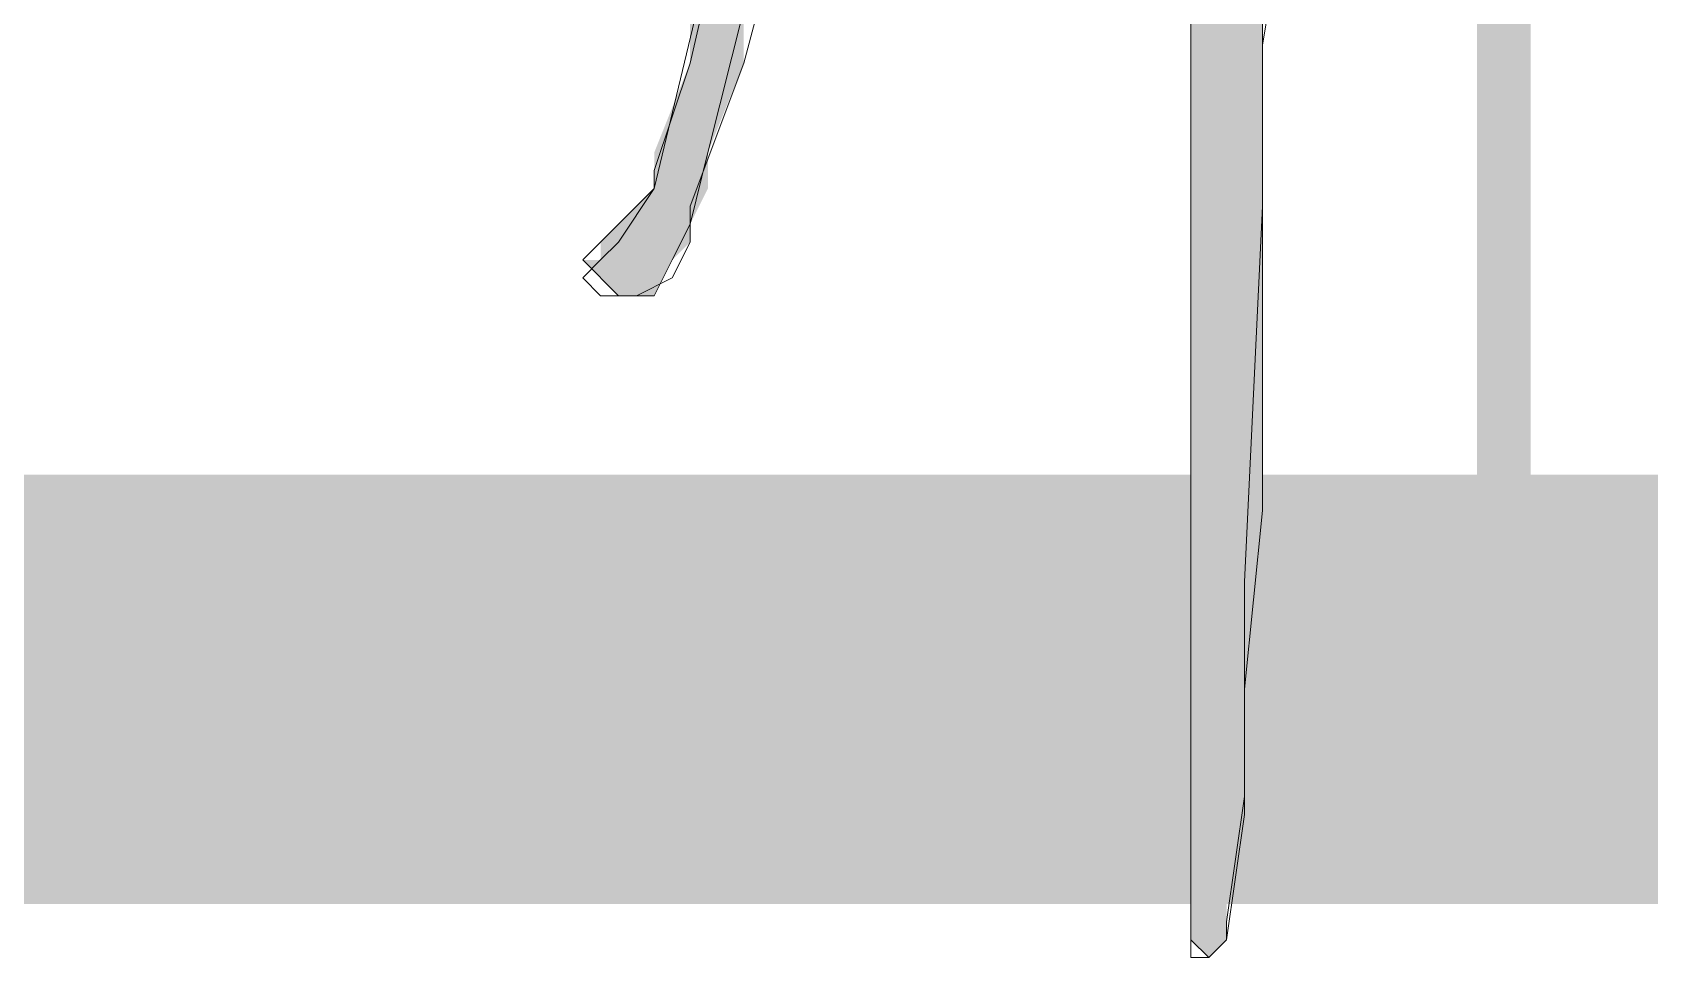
# Model space of a CAD drawing. Header units: inches. Extents: x 20 to 409, y 5 to 283.
# Drawn here: x 284.838 to 288.665, y 4.971 to 7.16 of the extents above; entities that cross this region are included whole.
import ezdxf

# ---------------------------------------------------------------- set-up
doc = ezdxf.new("R2010")
doc.units = ezdxf.units.IN
doc.header["$MEASUREMENT"] = 0
doc.layers.add('C00-00-00', color=7, linetype='Continuous')

msp = doc.modelspace()

# ---------------------------------------------------------------- hatches: boundary and pattern name
at = {"layer": 'C00-00-00'}
h = msp.add_hatch(color=0, dxfattribs=at)
h.dxf.hatch_style = 2
h.paths.add_polyline_path([(288.2568, 5.6056), (288.3838, 5.6056), (288.2568, 15.5963)])
h = msp.add_hatch(color=0, dxfattribs=at)
h.dxf.hatch_style = 2
h.paths.add_polyline_path([(288.3838, 5.6056), (288.2568, 15.5963), (288.3838, 15.5963)])
h = msp.add_hatch(color=0, dxfattribs=at)
h.dxf.hatch_style = 2
h.paths.add_polyline_path([(288.2568, 5.6056), (288.3838, 5.6056), (288.2568, 15.5963)])
h = msp.add_hatch(color=0, dxfattribs=at)
h.dxf.hatch_style = 2
h.paths.add_polyline_path([(288.3838, 5.6056), (288.2568, 15.5963), (288.3838, 15.5963)])
h = msp.add_hatch(color=0, dxfattribs=at)
h.dxf.hatch_style = 2
h.paths.add_polyline_path([(288.2568, 5.6056), (288.3838, 5.6056), (288.2568, 15.5963)])
h = msp.add_hatch(color=0, dxfattribs=at)
h.dxf.hatch_style = 2
h.paths.add_polyline_path([(288.3838, 5.6056), (288.2568, 15.5963), (288.3838, 15.5963)])
h = msp.add_hatch(color=0, dxfattribs=at)
h.dxf.hatch_style = 2
h.paths.add_polyline_path([(288.2568, 5.6056), (288.3838, 5.6056), (288.2568, 15.5963)])
h = msp.add_hatch(color=0, dxfattribs=at)
h.dxf.hatch_style = 2
h.paths.add_polyline_path([(288.3838, 5.6056), (288.2568, 15.5963), (288.3838, 15.5963)])
h = msp.add_hatch(color=0, dxfattribs=at)
h.dxf.hatch_style = 2
h.paths.add_polyline_path([(286.3941, 7.2143), (286.3941, 7.0873), (286.5211, 7.0873)])
h = msp.add_hatch(color=0, dxfattribs=at)
h.dxf.hatch_style = 2
h.paths.add_polyline_path([(286.3941, 7.2143), (286.5211, 7.2143), (286.5211, 7.0873)])
h = msp.add_hatch(color=0, dxfattribs=at)
h.dxf.hatch_style = 2
h.paths.add_polyline_path([(287.5794, 7.2143), (287.5794, 6.9179), (287.7488, 6.9179)])
h = msp.add_hatch(color=0, dxfattribs=at)
h.dxf.hatch_style = 2
h.paths.add_polyline_path([(287.5794, 7.2143), (287.7488, 7.2143), (287.7488, 6.9179)])
h = msp.add_hatch(color=0, dxfattribs=at)
h.dxf.hatch_style = 2
h.paths.add_polyline_path([(286.3941, 7.0873), (286.3094, 6.8756), (286.4364, 6.8756)])
h = msp.add_hatch(color=0, dxfattribs=at)
h.dxf.hatch_style = 2
h.paths.add_polyline_path([(286.3941, 7.0873), (286.5211, 7.0873), (286.4364, 6.8756)])
h = msp.add_hatch(color=0, dxfattribs=at)
h.dxf.hatch_style = 2
h.paths.add_polyline_path([(287.5794, 6.9179), (287.5794, 6.1983), (287.7488, 6.1983)])
h = msp.add_hatch(color=0, dxfattribs=at)
h.dxf.hatch_style = 2
h.paths.add_polyline_path([(287.5794, 6.9179), (287.7488, 6.9179), (287.7488, 6.1983)])
h = msp.add_hatch(color=0, dxfattribs=at)
h.dxf.hatch_style = 2
h.paths.add_polyline_path([(286.3094, 6.8756), (286.3094, 6.8333), (286.4364, 6.8333)])
h = msp.add_hatch(color=0, dxfattribs=at)
h.dxf.hatch_style = 2
h.paths.add_polyline_path([(286.3094, 6.8756), (286.4364, 6.8756), (286.4364, 6.8333)])
h = msp.add_hatch(color=0, dxfattribs=at)
h.dxf.hatch_style = 2
h.paths.add_polyline_path([(286.3094, 6.8333), (286.3094, 6.7909), (286.4364, 6.7909)])
h = msp.add_hatch(color=0, dxfattribs=at)
h.dxf.hatch_style = 2
h.paths.add_polyline_path([(286.3094, 6.8333), (286.4364, 6.8333), (286.4364, 6.7909)])
h = msp.add_hatch(color=0, dxfattribs=at)
h.dxf.hatch_style = 2
h.paths.add_polyline_path([(286.3094, 6.7909), (286.2248, 6.7063), (286.3941, 6.7063)])
h = msp.add_hatch(color=0, dxfattribs=at)
h.dxf.hatch_style = 2
h.paths.add_polyline_path([(286.3094, 6.7909), (286.4364, 6.7909), (286.3941, 6.7063)])
h = msp.add_hatch(color=0, dxfattribs=at)
h.dxf.hatch_style = 2
h.paths.add_polyline_path([(286.2248, 6.7063), (286.1824, 6.6639), (286.3941, 6.6639)])
h = msp.add_hatch(color=0, dxfattribs=at)
h.dxf.hatch_style = 2
h.paths.add_polyline_path([(286.2248, 6.7063), (286.3941, 6.7063), (286.3941, 6.6639)])
h = msp.add_hatch(color=0, dxfattribs=at)
h.dxf.hatch_style = 2
h.paths.add_polyline_path([(286.1824, 6.6639), (286.1824, 6.6216), (286.3518, 6.6216)])
h = msp.add_hatch(color=0, dxfattribs=at)
h.dxf.hatch_style = 2
h.paths.add_polyline_path([(286.1824, 6.6639), (286.3941, 6.6639), (286.3518, 6.6216)])
h = msp.add_hatch(color=0, dxfattribs=at)
h.dxf.hatch_style = 2
h.paths.add_polyline_path([(286.1401, 6.6216), (286.2248, 6.5369), (286.3094, 6.5369)])
h = msp.add_hatch(color=0, dxfattribs=at)
h.dxf.hatch_style = 2
h.paths.add_polyline_path([(286.1401, 6.6216), (286.3518, 6.6216), (286.3094, 6.5369)])
h = msp.add_hatch(color=0, dxfattribs=at)
h.dxf.hatch_style = 2
h.paths.add_polyline_path([(287.5794, 6.1983), (287.5794, 6.0289), (287.7488, 6.0289)])
h = msp.add_hatch(color=0, dxfattribs=at)
h.dxf.hatch_style = 2
h.paths.add_polyline_path([(287.5794, 6.1983), (287.7488, 6.1983), (287.7488, 6.0289)])
h = msp.add_hatch(color=0, dxfattribs=at)
h.dxf.hatch_style = 2
h.paths.add_polyline_path([(28.8381, 6.1136), (27.8221, 5.0976), (407.8061, 6.1136)])
h = msp.add_hatch(color=0, dxfattribs=at)
h.dxf.hatch_style = 2
h.paths.add_polyline_path([(27.8221, 5.0976), (407.8061, 6.1136), (408.8221, 5.0976)])
h = msp.add_hatch(color=0, dxfattribs=at)
h.dxf.hatch_style = 2
h.paths.add_polyline_path([(287.5794, 6.0289), (287.5794, 5.6056), (287.7064, 5.6056)])
h = msp.add_hatch(color=0, dxfattribs=at)
h.dxf.hatch_style = 2
h.paths.add_polyline_path([(287.5794, 6.0289), (287.7488, 6.0289), (287.7064, 5.6056)])
h = msp.add_hatch(color=0, dxfattribs=at)
h.dxf.hatch_style = 2
h.paths.add_polyline_path([(287.5794, 5.6056), (287.5794, 5.5209), (287.7064, 5.5209)])
h = msp.add_hatch(color=0, dxfattribs=at)
h.dxf.hatch_style = 2
h.paths.add_polyline_path([(287.5794, 5.6056), (287.7064, 5.6056), (287.7064, 5.5209)])
h = msp.add_hatch(color=0, dxfattribs=at)
h.dxf.hatch_style = 2
h.paths.add_polyline_path([(287.5794, 5.5209), (287.5794, 5.4786), (287.7064, 5.4786)])
h = msp.add_hatch(color=0, dxfattribs=at)
h.dxf.hatch_style = 2
h.paths.add_polyline_path([(287.5794, 5.5209), (287.7064, 5.5209), (287.7064, 5.4786)])
h = msp.add_hatch(color=0, dxfattribs=at)
h.dxf.hatch_style = 2
h.paths.add_polyline_path([(287.5794, 5.4786), (287.5794, 5.4363), (287.7064, 5.4363)])
h = msp.add_hatch(color=0, dxfattribs=at)
h.dxf.hatch_style = 2
h.paths.add_polyline_path([(287.5794, 5.4786), (287.7064, 5.4786), (287.7064, 5.4363)])
h = msp.add_hatch(color=0, dxfattribs=at)
h.dxf.hatch_style = 2
h.paths.add_polyline_path([(287.5794, 5.4363), (287.5794, 5.3516), (287.7064, 5.3516)])
h = msp.add_hatch(color=0, dxfattribs=at)
h.dxf.hatch_style = 2
h.paths.add_polyline_path([(287.5794, 5.4363), (287.7064, 5.4363), (287.7064, 5.3516)])
h = msp.add_hatch(color=0, dxfattribs=at)
h.dxf.hatch_style = 2
h.paths.add_polyline_path([(287.5794, 5.3516), (287.5794, 5.1823), (287.6641, 5.1823)])
h = msp.add_hatch(color=0, dxfattribs=at)
h.dxf.hatch_style = 2
h.paths.add_polyline_path([(287.5794, 5.3516), (287.7064, 5.3516), (287.6641, 5.1823)])
h = msp.add_hatch(color=0, dxfattribs=at)
h.dxf.hatch_style = 2
h.paths.add_polyline_path([(287.5794, 5.1823), (287.5794, 5.0553), (287.6641, 5.0553)])
h = msp.add_hatch(color=0, dxfattribs=at)
h.dxf.hatch_style = 2
h.paths.add_polyline_path([(287.5794, 5.1823), (287.6641, 5.1823), (287.6641, 5.0553)])
h = msp.add_hatch(color=0, dxfattribs=at)
h.dxf.hatch_style = 2
h.paths.add_polyline_path([(287.5794, 5.0553), (287.5794, 5.0129), (287.6641, 5.0129)])
h = msp.add_hatch(color=0, dxfattribs=at)
h.dxf.hatch_style = 2
h.paths.add_polyline_path([(287.5794, 5.0553), (287.6641, 5.0553), (287.6641, 5.0129)])
h = msp.add_hatch(color=0, dxfattribs=at)
h.dxf.hatch_style = 2
h.paths.add_polyline_path([(287.5794, 5.0129), (287.6641, 5.0129), (287.6218, 4.9706)])

# ---------------------------------------------------------------- linework, layer by layer
at = {"layer": 'C00-00-00', "color": 0, "lineweight": 0}
for points in [[(286.6904, 7.7223), (286.5211, 7.0873), (286.3941, 6.7486), (286.3941, 6.6639), (286.3518, 6.5793), (286.2671, 6.5369), (286.1824, 6.5369), (286.1401, 6.5793), (286.1824, 6.6216), (286.2248, 6.6639), (286.3094, 6.7909), (286.5634, 7.8493)], [(286.5211, 7.6376), (286.3941, 7.0873), (286.3094, 6.8333), (286.3094, 6.7909), (286.1824, 6.6639), (286.1401, 6.6216), (286.2248, 6.5369), (286.3094, 6.5369), (286.3518, 6.6216), (286.3941, 6.7063), (286.4364, 6.8756), (286.5211, 7.2143)], [(287.7911, 7.3836), (287.7488, 7.1296), (287.7488, 6.7486), (287.7064, 5.8596), (287.7064, 5.3093), (287.6641, 5.0129), (287.6218, 4.9706), (287.5794, 4.9706), (287.5794, 5.0129), (287.5794, 7.3836)], [(287.5794, 7.3413), (287.5794, 5.0129), (287.6218, 4.9706), (287.6641, 5.0129), (287.6641, 5.0553), (287.7064, 5.3516), (287.7064, 5.6056), (287.7488, 6.0289), (287.7488, 7.2143)]]:
    msp.add_lwpolyline(points, dxfattribs=at)

doc.saveas('drawing.dxf')
